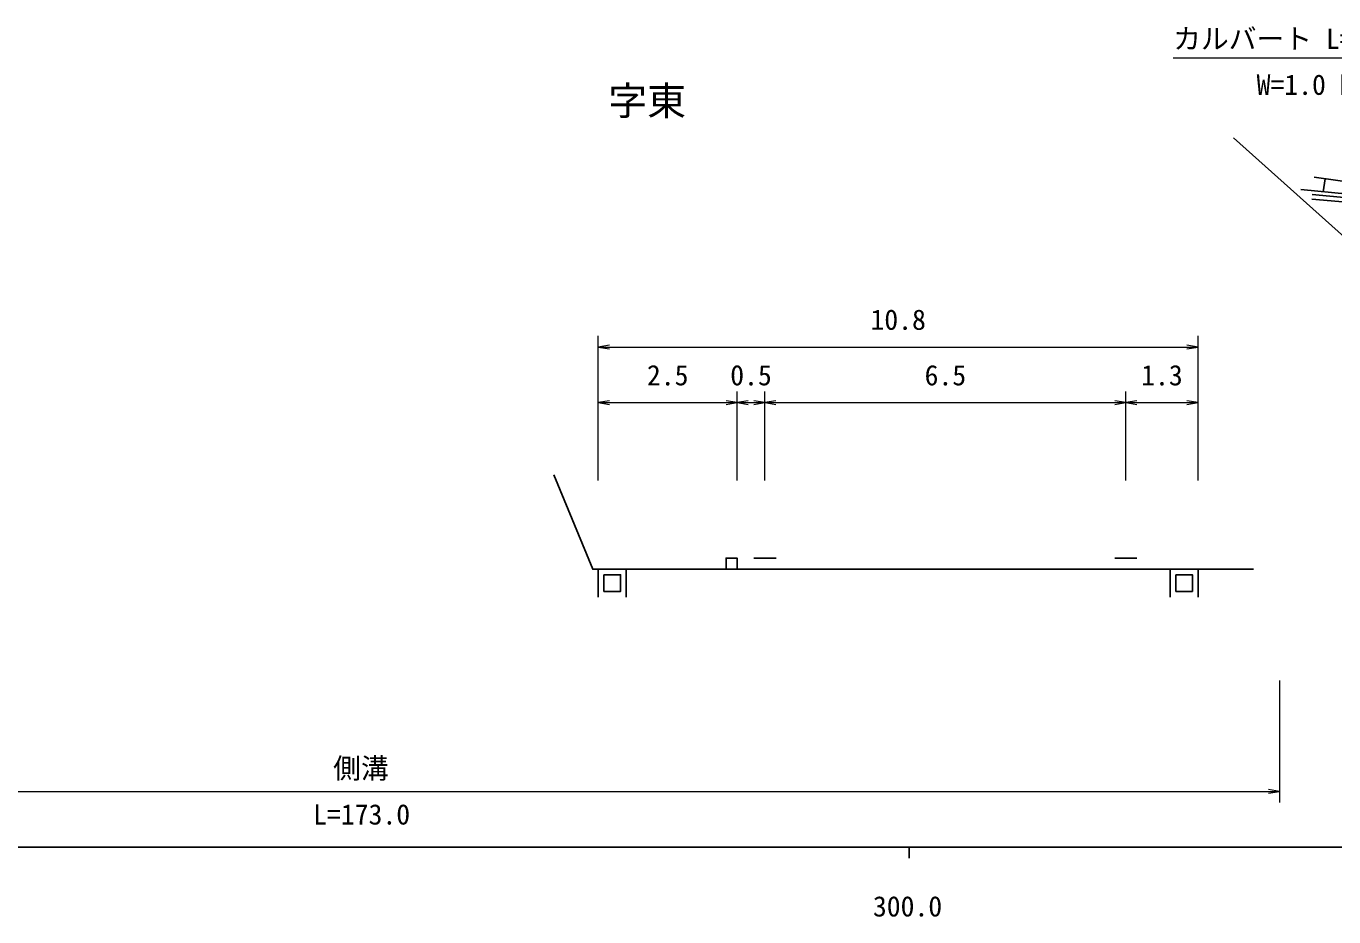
# Model space of a CAD drawing. Units: millimetres at full size, sheet at 1:1000, with parts at other scales. Extents: x 40000 to 680000, y 20000 to 380000.
# Drawn here: x 288486 to 406226, y 198715 to 278881 of the extents above; entities that cross this region are included whole.
import ezdxf
from ezdxf.enums import TextEntityAlignment as Align

# ---------------------------------------------------------------- set-up
doc = ezdxf.new("R2010")
doc.units = ezdxf.units.MM
doc.header["$LTSCALE"] = 1000
for name, color, linetype, lineweight in [('M-BGD', 7, 'Continuous', 25), ('M-BMK-OTRS', 5, 'Continuous', 25), ('M-STR-HTXT', 7, 'Continuous', 13), ('M-TTL-BAND', 7, 'Continuous', 25)]:
    doc.layers.add(name, color=color, linetype=linetype, lineweight=lineweight)
doc.layers.add('M-BMK-HTXT', color=7, linetype='Continuous')
doc.styles.add('ＭＳ ゴシック', font='')
doc.styles.get('ＭＳ ゴシック').set_extended_font_data('MS Gothic')

# ---------------------------------------------------------------- blocks, each defined once
blk = doc.blocks.new('open_arrow')
at = {"color": 0, "linetype": 'Continuous', "lineweight": -2}
blk.add_lwpolyline([(7.5, 1.25), (0, 0), (7.5, -1.25)], dxfattribs=at)

msp = doc.modelspace()

# ---------------------------------------------------------------- linework, layer by layer
at = {"layer": 'M-BGD'}
for p, q in [((408088, 264790), (404445, 265284)), ((405436, 265149), (405278, 263978)), ((403260, 264169), (407558, 263762)), ((404232, 263324), (407354, 263028)), ((404270, 263723), (407463, 263420)), ((354000, 231000), (356000, 231000)), ((386500, 231000), (388500, 231000)), ((340000, 230000), (352500, 230000)), ((340000, 230000), (340000, 227500)), ((342500, 230000), (342500, 227500)), ((352500, 230000), (355000, 230000)), ((355000, 230000), (387500, 230000)), ((391500, 230000), (391500, 227500)), ((394000, 230000), (399000, 230000))]:
    msp.add_line(p, q, dxfattribs=at)
for points in [[(340000, 230000), (339500, 230000), (336000, 238500)], [(352500, 230000), (352500, 231000), (351500, 231000), (351500, 230000)], [(387500, 230000), (394000, 230000), (394000, 227500)]]:
    msp.add_lwpolyline(points, dxfattribs=at)
for points in [[(340500, 229500), (340500, 228000), (342000, 228000), (342000, 229500)], [(392000, 229500), (392000, 228000), (393500, 228000), (393500, 229500)]]:
    msp.add_lwpolyline(points, close=True, dxfattribs=at)
at = {"layer": 'M-BMK-OTRS'}
msp.add_line((421467, 247077), (397200, 268830), dxfattribs=at)
at = {"layer": 'M-STR-HTXT'}
for p, q in [((340000, 238000), (340000, 251000)), ((394000, 238000), (394000, 251000)), ((340000, 250000), (394000, 250000)), ((340000, 245000), (352500, 245000)), ((352500, 238000), (352500, 246000)), ((352500, 245000), (355000, 245000)), ((355000, 238000), (355000, 246000)), ((355000, 245000), (387500, 245000)), ((387500, 238000), (387500, 246000)), ((387500, 245000), (394000, 245000)), ((401326, 220000), (401326, 209000)), ((235866, 210000), (401326, 210000))]:
    msp.add_line(p, q, dxfattribs=at)
msp.add_lwpolyline([(428633, 263486), (413000, 276000), (391750, 276000)], dxfattribs=at)
at = {"layer": 'M-TTL-BAND'}
for p, q in [((40000, 205000), (579000, 205000)), ((368000, 205000), (368000, 204000))]:
    msp.add_line(p, q, dxfattribs=at)

# ---------------------------------------------------------------- block references
at = {"layer": 'M-STR-HTXT', "xscale": 133, "yscale": 133}
for p in [(340000, 250000), (340000, 245000), (352500, 245000), (355000, 245000), (387500, 245000)]:
    msp.add_blockref('open_arrow', p, dxfattribs=at)
at = {"layer": 'M-STR-HTXT', "xscale": 133, "yscale": 133, "rotation": 180}
for p in [(394000, 250000), (352500, 245000), (355000, 245000), (387500, 245000), (394000, 245000), (401326, 210000)]:
    msp.add_blockref('open_arrow', p, dxfattribs=at)

# ---------------------------------------------------------------- texts
at = {"layer": 'M-BMK-HTXT', "style": 'ＭＳ ゴシック'}
msp.add_text('字東', height=2566, dxfattribs=at).set_placement((344400, 272158), align=Align.MIDDLE_CENTER)
at = {"layer": 'M-STR-HTXT', "style": 'ＭＳ ゴシック'}
for s, p in [('カルバート L=20.0', (402375, 277750)), ('W=1.0 H=1.2', (406131, 273615)), ('側溝', (318631, 212086))]:
    msp.add_text(s, height=1833, dxfattribs=at).set_placement(p, align=Align.MIDDLE_CENTER)
for s, p in [('10.8', (367000, 251000)), ('2.5', (346250, 246000)), ('0.5', (353750, 246000)), ('6.5', (371250, 246000)), ('1.3', (390750, 246000)), ('L=173.0', (318693, 206472))]:
    msp.add_text(s, height=1833, dxfattribs=at).set_placement(p, align=Align.BOTTOM_CENTER)
at = {"layer": 'M-TTL-BAND', "style": 'ＭＳ ゴシック'}
msp.add_text('300.0', height=1833, dxfattribs=at).set_placement((367844, 198195), align=Align.BOTTOM_CENTER)

doc.saveas('drawing.dxf')
